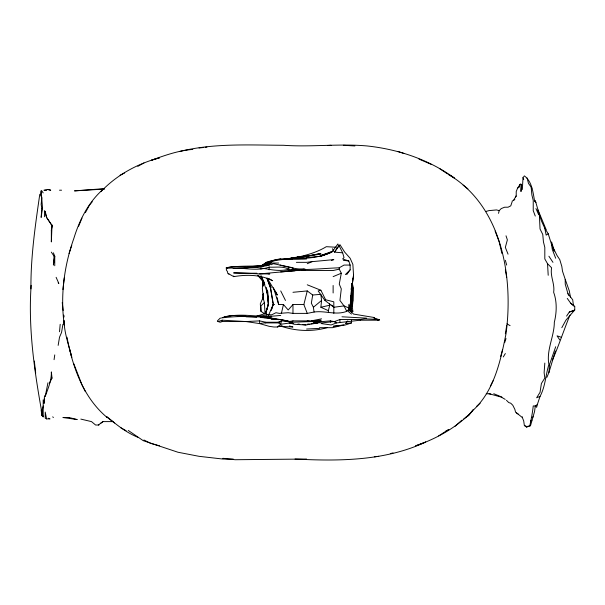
<?xml version="1.0" encoding="UTF-8"?>
<svg xmlns="http://www.w3.org/2000/svg" width="605" height="605" viewBox="0 0 605 605"><rect width="100%" height="100%" fill="white"/><g stroke="black" fill="none" stroke-linecap="round" stroke-linejoin="round"><path stroke-width="0.91" d="M351.218 289.855L351.278 287.98M350.144 306.584L350.144 311.348L351.641 287.526M351.218 293.75L351.505 288.207M352.186 283.102L350.144 310.668L352.186 310.668L352.866 311.348L351.505 312.029M31.142 285.326C28.042 329.233 34.712 373.103 42.509 416.164L43.189 416.845L43.189 399.829M352.866 301.139L353.547 288.887L352.382 283.639M263.077 298.885L263.394 293.546M263.092 298.847L263.462 293.281M544.81 363.076L544.129 372.604L544.81 378.049L541.399 383.494L540.038 392.342L536.635 397.787L540.038 396.426C545.408 386.406 545.612 374.979 548.894 364.437C546.164 350.015 554.271 336.607 554.331 322.238C556.713 312.649 557.122 301.668 553.651 292.291C554.997 283.753 549.945 276.379 551.609 267.788L547.533 263.704L544.81 258.94L544.81 247.369L543.441 241.924L542.761 234.438L540.038 228.993L539.358 214.699L535.274 200.406L534.593 201.087L535.954 202.448M41.148 190.877L40.467 194.961L41.821 197.684L41.148 204.49L41.821 208.574L41.148 217.422L42.509 207.893L41.148 190.877L41.821 190.877L43.189 192.919M51.349 252.134L54.072 256.217L53.391 265.066L54.753 256.217L53.391 252.814M263.432 280.856L263.024 286.165L263.024 280.856M179.987 151.401C213.89 143.09 248.829 145.087 283.442 145.276C311.318 147.234 339.276 143.468 367.159 145.956C398.287 149.322 428.771 159.538 454.279 177.946L448.229 174.316C501.976 205.859 513.637 276.893 506.014 333.809C500.501 360.867 494.368 390.399 473.337 410.039C457.894 426.752 437.181 438.504 415.695 445.794L425.693 442.028C385.09 461.07 338.929 461.275 295.021 459.044M43.87 403.233L44.551 395.746M59.517 331.767L60.197 324.28M525.064 425.693L526.426 427.054L529.829 425.693C531.205 419.121 532.551 412.701 533.232 405.955L535.274 405.955L537.316 404.594L540.038 396.426M352.443 280.418L352.617 278.633M263.281 284.297L263.455 282.588M328.364 312.029L328.364 310.668L320.877 307.264L321.558 300.458L320.877 294.332L312.709 295.013L307.264 290.929L292.971 292.291M350.144 309.987L350.62 299.414M352.382 306.44L352.866 301.819L352.382 283.836M64.024 320.506L64.281 324.961C60.205 295.928 64.054 266.079 73.81 238.521C79.55 219.759 88.852 201.306 104.06 188.533M350.144 310.668L350.824 304.542L350.613 300.072M62.92 289.568L64.281 277.998M51.349 230.354L52.03 224.909L51.349 241.924L51.349 230.354L52.03 225.589L46.585 217.422L44.551 210.616L44.551 216.741M263.251 280.947L262.343 288.207L263.024 295.013M263.251 283.669L263.477 281.854M39.786 194.281C35.256 225.62 30.666 257.14 30.931 288.887M351.505 290.249L353.547 275.275L352.866 264.385L350.144 258.259L344.699 252.134L339.942 244.647L334.489 252.134L342.657 252.814L344.018 257.579L342.657 258.94L348.782 260.982L350.144 265.066L350.144 269.83L346.741 274.594M54.072 359.673L54.753 354.908M351.505 289.568L353.547 275.275M546.852 377.369L548.894 372.604L549.567 364.437L555.692 346.741M47.946 382.814L45.231 396.426C48.014 388.516 51.659 380.401 51.349 371.924L52.03 378.049L49.307 383.494M58.156 345.379L59.517 337.212L61.559 332.447L62.92 324.28M312.709 295.013L311.348 303.181L313.39 307.264L314.071 312.029L307.264 313.39L292.971 313.39L288.207 312.709L279.359 313.39L275.956 312.709L271.872 314.751L267.107 314.751L260.18 316.233M505.334 333.809L506.695 325.641M349.085 309.684L350.144 303.861M350.144 265.066L344.018 265.066L339.254 267.788L339.254 269.149L341.296 273.233L339.254 284.123L341.296 288.887L339.942 300.458L344.018 305.903L346.741 311.348C335.957 315.56 325.157 310.41 314.071 312.029M43.189 405.955L42.509 409.358L42.509 416.164L43.189 416.164M569.986 315.092C563.769 330.179 558.884 345.47 552.289 360.353M281.401 313.39L283.442 304.542L278.678 304.542L273.505 287.73M526.426 427.054L530.509 425.693L534.593 411.4L535.274 405.955L536.635 407.316L537.316 404.594M307.264 313.39L303.861 304.542L307.264 290.929M328.364 310.668L329.725 305.223L329.453 303.453M498.52 213.338L499.201 210.616L501.242 208.574L504.653 207.213L508.049 207.213L510.771 205.851L512.133 201.768M548.894 372.604L555.413 350.991M349.236 309.684L350.824 303.861L350.582 299.241M500.66 356.458L502.604 349.463M267.788 291.61L268.469 303.861L265.746 313.39L256.898 316.113L259.28 315.772M267.198 290.46L268.469 303.861L265.746 312.709L267.107 314.751M271.138 310.562L273.233 303.861M69.046 253.495L71.768 245.327M271.532 309.647L273.233 304.542L270.511 288.207L267.107 278.678L270.511 287.526L273.082 302.954M520.981 184.071L520.981 191.558L521.661 184.752L520.3 184.071L517.577 188.155L516.216 191.558L516.216 194.961L515.536 197.003L513.494 200.406L512.133 201.087M504.653 342.657L506.014 338.573M265.066 313.39C272.288 301.101 265.739 287.753 260.982 275.956L264.385 282.762M78.574 226.368L81.978 218.102M268.469 315.432L273.233 304.542L274.594 304.542M289.734 321.724L292.291 322.238L292.971 320.877L311.348 320.877L321.558 318.835M490.352 386.217L493.075 380.772M85.388 212.657L89.464 205.171L92.255 201.768M561.818 327.683L565.902 320.196L574.75 309.987L574.75 306.584L570.666 303.181L567.263 298.416M503.284 356.95L505.334 353.547M566.582 316.113L569.305 312.029L574.75 309.987M334.489 252.134L338.581 246.008L337.9 243.966L332.447 251.453C318.404 259.099 302.107 258.259 286.634 259.258M473.337 409.358L468.572 415.484L463.816 418.887M472.656 410.719L468.572 415.484L466.19 416.845M303.861 304.542L292.971 304.542L288.207 309.987L283.442 304.542M101.035 191.558C116.599 175.064 137.524 163.683 159.47 157.814M347.83 320.877L345.379 323.599L351.505 322.919L351.505 320.295M260.982 311.348L260.301 303.861L263.024 297.736L264.385 302.5L260.982 305.903L260.982 311.348L264.385 313.617M345.379 274.594L350.144 269.83M348.782 307.945L344.018 305.903L333.816 307.264L324.961 300.458L325.641 299.777L333.816 301.819L333.816 313.39M313.39 322.919L314.071 322.238L320.877 320.877M346.741 311.348L348.782 309.306L348.782 304.542M523.703 176.584L524.384 175.904C531.954 181.364 533.058 192.503 534.593 201.087M515.536 197.003L516.557 195.982M41.821 208.574L42.509 207.893M42.509 416.164L41.821 415.484L42.509 414.803M454.96 426.374L461.774 420.248M476.74 406.258L480.143 403.233M313.39 307.264L321.558 300.458M265.746 264.113C277.445 255.529 293.221 260.127 306.584 258.94M289.568 321.558L281.401 320.877L277.998 322.238L265.746 322.238L259.621 320.877L246.008 321.558L222.186 321.558L220.144 322.238L218.102 321.558L222.186 320.196L246.008 321.558L259.621 323.599L269.149 326.322L273.914 327.002L277.317 327.002L280.72 324.28L290.249 322.919L289.568 321.558C267.418 316.196 244.042 315.167 221.506 317.927M261.662 266.049L266.427 262.343L270.511 260.982L276.576 260.112M100.354 423.485L103.077 421.443M98.312 425.012L103.077 421.609L113.445 421.609M261.073 265.913L266.427 262.343L268.877 261.935M517.577 188.155L519.619 186.794M513.494 200.406L514.855 199.499M544.81 228.312L548.206 233.757L546.164 235.118L544.81 228.312L541.399 220.825L539.358 214.699M438.625 435.902L448.154 429.777M137.789 166.375L143.914 162.972M261.867 265.882C270.851 260.105 281.907 259.333 292.291 258.94M120.093 175.223L124.63 172.954M271.191 264.725L273.233 263.704C283.412 265.376 293.221 269.316 303.861 269.149L304.542 269.149L304.542 269.83L259.621 273.914L233.757 272.552M222.867 317.474C238.226 313.004 254.743 316.453 270.511 316.793L268.658 316.793M320.877 321.558L320.877 320.196L312.709 320.877L311.348 321.558L292.291 322.238M531.871 417.526L533.232 416.845M531.871 420.248L530.509 420.929L530.509 425.693L529.829 425.693M445.431 431.365L448.834 429.777M260.452 266.049L267.107 263.024M265.497 264.725L271.191 262.343M307.264 263.704L312.029 261.662L333.816 259.621L331.358 260.437M333.128 276.636L341.296 273.233M261.322 265.746L266.427 263.704L270.511 263.024L278.678 263.024M294.945 270.783L280.72 271.872L292.971 269.83L303.861 269.149L304.542 269.83L289.568 269.83C283.881 265.64 275.721 267.644 269.149 267.107C255.56 272.084 240.397 266.359 226.27 268.469L226.27 267.788C240.518 265.134 255.204 266.911 269.603 265.119M377.376 319.516L378.049 320.196L379.418 319.516L365.118 318.835L359.673 319.516L339.942 319.516L334.489 321.558L336.539 322.919L360.353 320.196L379.418 320.196M306.584 257.579L320.877 256.217L333.128 251.453L332.447 251.453M332.954 251.09L320.877 255.537L329.498 252.814M320.877 256.217L330.232 252.943M261.375 265.845L265.746 264.385M264.279 316.74L266.797 315.954M261.322 265.913L266.427 264.385L260.982 265.746M159.41 157.89L151.401 160.249C164.832 155.379 178.46 150.494 192.814 149.412M277.317 327.002L282.081 325.641M569.305 312.029L574.069 310.668M485.664 211.523L488.991 210.616L496.478 209.935L499.201 210.616M267.788 263.704L270.511 263.024M287.98 259.167L294.34 257.579L299.588 256.996M325.641 299.777L320.877 290.249L318.154 290.929L324.961 300.458M327.002 327.683C312.165 331.926 296.004 331.139 281.401 326.322M390.301 453.599L393.023 452.918M291.156 258.6C303.271 256.074 315.636 253.185 326.322 246.689L336.418 247.256M287.216 259.258L298.953 257.095M320.877 307.264L329.725 305.223M285.779 259.326L293.659 257.579L299.097 257.034M286.46 259.326L294.34 257.579M339.254 269.149L333.128 270.511L305.223 270.511L301.955 269.966M280.72 258.94L271.191 260.982L276.5 260.165M44.551 190.197L47.946 189.516L50.669 190.197L47.946 189.516M226.27 267.788L233.757 266.427L246.689 267.107L259.621 265.746L266.881 265.746M270.511 264.385L260.301 266.427L248.292 267.69M301.993 269.656L304.542 269.149M333.816 321.558L330.406 320.877L314.751 322.238L321.558 322.919L333.816 321.558L336.539 322.919L331.086 324.961L321.558 323.599M291.187 258.577L307.264 255.537M306.584 256.217L320.877 253.495L307.264 256.217L286.846 259.28M287.526 259.28L289.341 258.94M287.632 259.205L289.409 258.887M302.772 269.558C314.933 269.406 327.093 268.257 339.254 267.788M287.224 321.255L288.887 321.558L292.971 320.877M289.084 322.82L294.34 324.28L305.903 324.961L318.154 322.919L311.038 323.751M296.715 270.511L299.369 270.102M283.541 259.235L320.877 254.176M266.427 263.704L271.191 263.024M266.797 265.557L246.689 267.788L233.076 268.469M312.029 261.662L306.584 262.343L296.382 262.343M266.654 316.68L280.72 315.432M226.951 267.788L226.27 269.83L227.631 271.872L227.631 273.233L233.757 276.636C246.757 274.436 260.596 274.579 272.552 280.72L268.582 278.451M307.476 324.174L309.253 323.962M199.045 147.998L203.424 147.507M205.171 147.317L206.925 147.121M374.359 456.813L378.738 456.321M104.211 188.654L74.491 190.877L104.665 189.062M292.291 258.259L306.584 256.898M292.971 258.259L296.541 257.919M261.209 316.733L271.191 316.113M327.524 145.48L331.086 145.276M306.584 329.044L319.516 328.364M43.87 190.197L46.585 190.197M59.517 190.197L61.559 190.197M338.581 246.008L339.254 246.008L342.657 252.814M54.072 256.217L54.753 256.217L54.753 265.746M246.689 267.788C261.08 265.368 274.662 273.384 288.887 269.149L288.887 267.788M233.757 273.233L256.898 273.233M228.312 273.914L228.993 273.914M259.621 273.914L269.83 273.914L267.977 273.785M224.228 316.793L232.396 315.432L246.008 316.113M220.825 318.154L220.144 318.154L217.422 320.877L217.422 321.558M271.191 319.516L280.72 319.516L290.249 321.558L288.887 321.558M351.505 322.919L345.379 324.961L333.128 326.322L344.018 324.961L332.447 327.683L319.516 327.683M280.039 326.322L292.971 327.002L289.409 325.951M51.349 378.049L52.03 378.049M46.585 418.887L45.231 412.073L45.231 418.206L46.585 418.887L49.988 418.887L48.627 418.206M98.993 425.012L95.59 425.012L91.506 421.609L80.828 419.099M527.787 426.374L525.745 426.374L524.384 425.693L523.703 420.929L522.342 417.526L515.536 412.073L514.855 409.358L512.813 405.274L510.771 403.233L508.729 402.552L506.468 400.283M233.235 459.044L222.867 459.044L199.045 456.321L177.946 452.238L143.234 440.667L128.268 430.458M306.584 459.044L235.118 459.724L222.867 458.363L227.578 458.628M366.479 318.154L341.976 316.793M246.008 316.793L256.732 317.3M343.337 145.276L354.908 145.956M111.766 421.398L113.551 421.503M263.931 317.701L271.191 318.154L278.852 319.682M486.269 393.704L490.806 393.984M260.301 317.474L270.511 318.154L275.956 319.175M318.275 322.049L311.348 321.558L311.348 320.877M297.894 324.015L299.679 324.227M302.349 324.537L305.903 324.961M343.337 260.301L348.782 260.982M376.007 319.062L373.966 317.474L353.547 314.071L348.782 309.306L348.102 311.348L351.505 314.071M312.709 320.877L318.154 321.784M289.205 322.813L293.659 323.599L290.098 322.76M283.896 320.65L285.56 320.952M310.668 321.558L307.264 320.877L307.264 321.558M270.511 318.154L275.615 319.175M280.039 265.066L292.971 267.788L292.971 269.83M488.991 393.704L501.242 397.107L505.213 399.376M159.47 445.817L150.721 443.389L143.914 439.986M397.787 151.401L403.913 153.443M561.137 337.212L557.054 335.851L559.776 339.934M378.738 319.516L373.966 318.154L373.966 317.474M377.376 319.743L378.738 320.196M418.993 159.1L431.138 164.333M307.264 284.804L320.877 290.249M493.756 393.704L501.931 397.107M137.789 437.264C126.286 432.56 116.546 424.816 107.161 416.845M120.773 427.735L126.135 430.715M506.982 323.887L510.091 325.641M439.306 168.417L447.473 173.862M516.216 412.761L518.258 414.123M106.48 416.845L114.647 422.971M463.135 185.13L467.892 188.836M570.666 303.181L574.75 306.584M527.106 177.946L528.467 183.391L531.871 188.155M359.673 319.516L360.353 320.196M331.631 305.086L333.816 307.264M277.998 322.238L280.72 324.28L281.401 320.877L278.678 322.919L263.704 322.919L259.621 323.599L259.621 320.877M58.156 282.762L58.836 283.442L56.114 277.317M52.711 416.845L53.391 417.526M107.161 417.526C83.195 397.553 72.6 366.94 67.004 337.212M257.579 275.275L263.704 282.081L264.839 284.577M258.259 275.275L263.704 282.081M52.03 225.589L46.585 217.422L45.231 211.296L45.231 211.977M548.206 233.757L551.609 244.647L557.054 255.537L559.776 259.621L561.818 266.427L562.499 271.191L565.221 279.359L565.221 284.123L567.944 293.652L572.708 299.777L573.389 305.223M548.894 256.217L552.97 262.343M332.447 248.731L333.128 250.092M280.72 290.929L285.484 300.458M275.275 290.929L277.317 295.013L267.107 277.998L271.191 287.526M85.388 391.662L81.978 384.856L73.81 363.756M42.509 415.484L43.189 416.845M535.954 208.574L538.677 214.699L537.996 209.935L546.164 229.673M260.982 275.956L263.024 280.546M567.944 293.652L568.624 295.285M554.089 251.083L551.609 244.647L552.289 249.411L555.692 258.259M535.274 216.061L533.232 210.616L533.232 200.406L531.871 194.961L531.19 187.474M495.117 231.034L499.201 241.924L501.931 253.495M565.221 279.359L569.305 290.929L570.5 297.282M506.014 235.799L507.368 239.882L505.334 247.369L508.049 254.176M551.609 241.924L554.233 250.825M523.703 179.647L523.023 177.265L522.342 189.516M505.334 260.301L506.695 265.066M71.768 356.95C68.683 345.069 64.417 333.31 64.024 320.93M69.726 349.463L71.768 357.631M277.196 297.615L278.678 304.542M505.334 269.83L506.695 277.317M352.08 283.76L352.866 288.207M266.729 289.341L267.637 294.786M351.233 297.509L352.866 311.348M266.427 287.526L268.469 303.861M41.148 410.039L41.821 415.484M62.239 302.5L63.185 310.509M34.334 361.034L35.695 373.285M351.218 294.461L352.186 303.861M350.824 303.861L351.505 310.668M547.533 263.704L548.206 275.275M264.385 302.5L265.066 314.071M63.706 315.167L63.812 316.944M42.35 408.05L42.509 410.719M351.928 283.495L352.186 288.207L352.186 283.586M63.706 315.273L63.812 317.156M351.187 296.828L351.369 300.458M522.342 416.845L522.342 417.526M519.619 184.752L519.619 186.113M351.505 287.753L351.505 300.458M350.824 295.694L350.824 310.668M339.942 319.516L339.942 322.238M333.128 285.484L333.128 292.971M330.406 320.877L330.406 322.238M305.223 269.149L305.223 270.511M292.971 304.542L292.971 313.39M269.149 267.107L269.149 269.83M265.746 322.238L265.746 322.919M263.024 294.332L263.024 298.87M260.982 267.788L260.982 269.149M233.757 275.956L233.757 276.636M222.186 320.196L222.186 321.558M44.551 398.468L44.551 403.233M69.046 417.526L62.92 417.526L77.213 419.567L69.046 417.526"/></g></svg>
